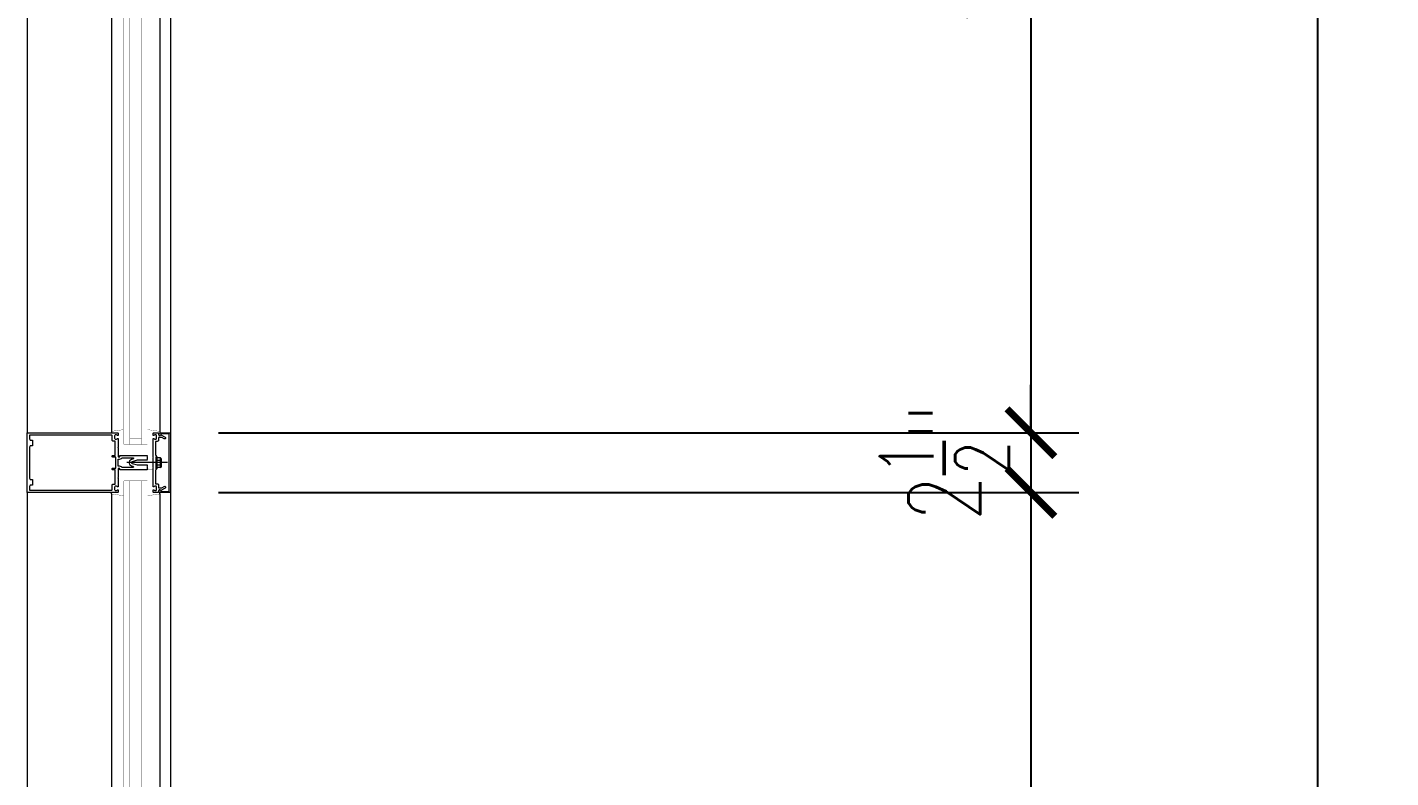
# Model space of a CAD drawing. Header units: inches. Extents: x 3850 to 5846, y -3 to 909.
# Drawn here: x 5740.9 to 5798, y 664.1 to 695.5 of the extents above; entities that cross this region are included whole.
import ezdxf

# ---------------------------------------------------------------- set-up
doc = ezdxf.new("R2010")
doc.units = ezdxf.units.IN
doc.header["$LTSCALE"] = 0.5
doc.header["$MEASUREMENT"] = 0
doc.layers.get('0').update_dxf_attribs({"lineweight": 18})
doc.layers.get('Defpoints').update_dxf_attribs({"color": 140, "lineweight": 18})
for name, color, linetype, lineweight in [('A-Anno-Dims', 211, 'Continuous', 18), ('A-Detl-Fine', 90, 'Continuous', 18), ('A-Detl-Medm', 31, 'Continuous', 25), ('A-Detl-Thin', 150, 'Continuous', 18), ('A-Detl-Wide', 213, 'Continuous', 50)]:
    doc.layers.add(name, color=color, linetype=linetype, lineweight=lineweight)
doc.styles.add('Arch-Dim', font='romans.shx', dxfattribs={"width": 0.75})
doc.dimstyles.new('Aec-Arch-I-96', dxfattribs={"dimscale": 96, "dimtxt": 0.09375, "dimasz": 0.0625, "dimexe": 0.0625, "dimexo": 0.0625, "dimgap": 0.03125, "dimtad": 1, "dimdec": 4, "dimzin": 3, "dimdsep": 46, "dimlunit": 4, "dimtxsty": 'Arch-Dim', "dimblk": 'ARCHTICK', "dimcen": 0.09375, "dimazin": 2, "dimtfac": 0.75, "dimtdec": 4, "dimtix": 1, "dimtmove": 2, "dimatfit": 2, "dimfxl": 1, "dimtolj": 1, "dimtzin": 0, "dimarcsym": 0})

# ---------------------------------------------------------------- blocks, each defined once
blk = doc.blocks.new('_ArchTick')
at = {"color": 0, "linetype": 'ByBlock', "const_width": 0.15}
blk.add_lwpolyline([(-0.5, -0.5), (0.5, 0.5)], dxfattribs=at)
blk = doc.blocks.new('*D239')
at = {"layer": 'A-Anno-Dims', "color": 0, "lineweight": -2, "transparency": 16777216}
for p, q in [((5748.92, 729.004), (5796.92, 729.004)), ((5794.92, 569.004), (5794.92, 729.004)), ((5748.92, 569.004), (5796.92, 569.004))]:
    blk.add_line(p, q, dxfattribs=at)
at = {"layer": 'Defpoints', "color": 0, "transparency": 16777216}
for p in [(5746.92, 729.004), (5794.92, 729.004), (5746.92, 569.004)]:
    blk.add_point(p, dxfattribs=at)
at = {"layer": 'A-Anno-Dims', "color": 0, "lineweight": -2, "transparency": 16777216, "xscale": 2, "yscale": 2, "zscale": 2}
for p, rotation in [((5794.92, 729.004), 90), ((5794.92, 569.004), 270)]:
    blk.add_blockref('_ArchTick', p, dxfattribs=dict(at, rotation=rotation))
at = {"layer": 'A-Anno-Dims', "color": 0, "transparency": 16777216, "insert": (5792.135, 649.004), "char_height": 3, "attachment_point": 5, "rotation": 90, "style": 'Arch-Dim'}
blk.add_mtext('\\A1;13\'-4"', dxfattribs=at)
blk = doc.blocks.new('*D241')
at = {"layer": 'A-Anno-Dims', "color": 0, "lineweight": -2, "transparency": 16777216}
for p, q in [((5748.92, 810.25), (5808.921, 810.25)), ((5806.921, 57), (5806.921, 810.25)), ((5748.92, 57), (5808.921, 57))]:
    blk.add_line(p, q, dxfattribs=at)
at = {"layer": 'Defpoints', "color": 0, "transparency": 16777216}
for p in [(5746.92, 810.25), (5806.921, 810.25), (5746.92, 57)]:
    blk.add_point(p, dxfattribs=at)
at = {"layer": 'A-Anno-Dims', "color": 0, "lineweight": -2, "transparency": 16777216, "xscale": 2, "yscale": 2, "zscale": 2}
for p, rotation in [((5806.921, 810.25), 90), ((5806.921, 57), 270)]:
    blk.add_blockref('_ArchTick', p, dxfattribs=dict(at, rotation=rotation))
at = {"layer": 'A-Anno-Dims', "color": 0, "transparency": 16777216, "insert": (5803.296, 433.625), "char_height": 3, "attachment_point": 5, "rotation": 90, "style": 'Arch-Dim'}
blk.add_mtext('\\A1;62\'-9{\\H0.750000x;\\S1/4;}"', dxfattribs=at)
blk = doc.blocks.new('*D248')
at = {"layer": 'A-Detl-Wide', "color": 0, "lineweight": -2, "transparency": 16777216}
for p, q in [((5748.92, 723), (5784.92, 723)), ((5782.92, 723), (5782.92, 678.503)), ((5748.92, 678.503), (5784.92, 678.503))]:
    blk.add_line(p, q, dxfattribs=at)
at = {"layer": 'Defpoints', "color": 0, "transparency": 16777216}
for p in [(5746.92, 723), (5746.92, 678.503), (5782.92, 678.503)]:
    blk.add_point(p, dxfattribs=at)
at = {"layer": 'A-Detl-Wide', "color": 0, "lineweight": -2, "transparency": 16777216, "xscale": 2, "yscale": 2, "zscale": 2}
for p, rotation in [((5782.92, 723), 90), ((5782.92, 678.503), 270)]:
    blk.add_blockref('_ArchTick', p, dxfattribs=dict(at, rotation=rotation))
at = {"layer": 'A-Detl-Wide', "color": 0, "transparency": 16777216, "insert": (5779.295, 700.751), "char_height": 3, "attachment_point": 5, "rotation": 90, "style": 'Arch-Dim'}
blk.add_mtext('\\A1;3\'-8{\\H0.750000x;\\S1/2;}"', dxfattribs=at)
blk = doc.blocks.new('*D249')
at = {"layer": 'A-Detl-Wide', "color": 0, "lineweight": -2, "transparency": 16777216}
for p, q in [((5782.92, 678.503), (5782.92, 680.503)), ((5748.92, 678.503), (5784.92, 678.503)), ((5782.92, 678.503), (5782.92, 676.003)), ((5748.92, 676.003), (5784.92, 676.003)), ((5782.92, 676.003), (5782.92, 674.003))]:
    blk.add_line(p, q, dxfattribs=at)
at = {"layer": 'Defpoints', "color": 0, "transparency": 16777216}
for p in [(5746.92, 678.503), (5746.92, 676.003), (5782.92, 676.003)]:
    blk.add_point(p, dxfattribs=at)
at = {"layer": 'A-Detl-Wide', "color": 0, "lineweight": -2, "transparency": 16777216, "xscale": 2, "yscale": 2, "zscale": 2}
for p, rotation in [((5782.92, 678.503), 270), ((5782.92, 676.003), 90)]:
    blk.add_blockref('_ArchTick', p, dxfattribs=dict(at, rotation=rotation))
at = {"layer": 'A-Detl-Wide', "color": 0, "transparency": 16777216, "insert": (5779.295, 677.253), "char_height": 3, "attachment_point": 5, "rotation": 90, "style": 'Arch-Dim'}
blk.add_mtext('\\A1;2{\\H0.750000x;\\S1/2;}"', dxfattribs=at)
blk = doc.blocks.new('*D250')
at = {"layer": 'A-Detl-Wide', "color": 0, "lineweight": -2, "transparency": 16777216}
for p, q in [((5748.92, 676.003), (5784.92, 676.003)), ((5782.92, 676.003), (5782.92, 602)), ((5748.92, 602), (5784.92, 602))]:
    blk.add_line(p, q, dxfattribs=at)
at = {"layer": 'Defpoints', "color": 0, "transparency": 16777216}
for p in [(5746.92, 676.003), (5746.92, 602), (5782.92, 602)]:
    blk.add_point(p, dxfattribs=at)
at = {"layer": 'A-Detl-Wide', "color": 0, "lineweight": -2, "transparency": 16777216, "xscale": 2, "yscale": 2, "zscale": 2}
for p, rotation in [((5782.92, 676.003), 90), ((5782.92, 602), 270)]:
    blk.add_blockref('_ArchTick', p, dxfattribs=dict(at, rotation=rotation))
at = {"layer": 'A-Detl-Wide', "color": 0, "transparency": 16777216, "insert": (5780.134, 639.001), "char_height": 3, "attachment_point": 5, "rotation": 90, "style": 'Arch-Dim'}
blk.add_mtext('\\A1;6\'-2"', dxfattribs=at)

msp = doc.modelspace()

# ---------------------------------------------------------------- linework, layer by layer
at = {"layer": 'A-Detl-Fine'}
for p, q in [((5744.43796, 722.94097), (5744.43764, 678.56113)), ((5746.4701, 722.94097), (5746.46978, 678.56113)), ((5744.43764, 678.56113), (5744.43764, 678.50212)), ((5746.46978, 678.56113), (5746.46978, 678.50034)), ((5746.35541, 677.49531), (5746.31541, 677.49531)), ((5746.31541, 676.99531), (5746.31541, 677.49531)), ((5746.35541, 676.99531), (5746.35541, 677.49531)), ((5746.49509, 677.44823), (5746.35541, 677.44823)), ((5746.49509, 677.34678), (5746.35541, 677.34678)), ((5746.49901, 677.05872), (5746.49901, 677.43191)), ((5746.51772, 677.43191), (5746.49901, 677.43191)), ((5746.53001, 677.09313), (5746.53001, 677.39751)), ((5746.78112, 677.25212), (5745.08731, 677.25212)), ((5746.35541, 676.99531), (5746.31541, 676.99531)), ((5746.49509, 677.14386), (5746.35541, 677.14386)), ((5746.49509, 677.0424), (5746.35541, 677.0424)), ((5746.51772, 677.05872), (5746.49901, 677.05872)), ((5744.43764, 675.94311), (5744.43764, 676.00212)), ((5744.43764, 675.94311), (5744.43796, 602.05899)), ((5746.46978, 675.94311), (5746.46978, 676.00391)), ((5746.46978, 675.94311), (5746.4701, 602.05899))]:
    msp.add_line(p, q, dxfattribs=at)
at = {"layer": 'A-Detl-Fine', "const_width": 0.01111}
for points in [[(5744.96535, 678.63591), (5744.43764, 678.56113)], [(5745.94208, 678.63591), (5746.46978, 678.56113)], [(5744.72103, 678.03343), (5744.96535, 678.03343)], [(5746.18639, 678.03343), (5745.94208, 678.03343)], [(5746.18662, 677.55799), (5745.94232, 677.55799)], [(5745.94232, 676.94625), (5746.18662, 676.94625)], [(5744.72103, 676.47082), (5744.96535, 676.47082)], [(5746.18639, 676.47082), (5745.94208, 676.47082)], [(5744.96535, 675.86833), (5744.43764, 675.94311)], [(5745.94208, 675.86833), (5746.46978, 675.94311)]]:
    msp.add_lwpolyline(points, dxfattribs=at)
at = {"layer": 'A-Detl-Fine', "linetype": 'Continuous', "const_width": 0.01111}
for points in [[(5745.94232, 677.55799), (5745.94232, 677.49691)], [(5745.94232, 677.00732), (5745.94232, 676.94625)]]:
    msp.add_lwpolyline(points, dxfattribs=at)
at = {"layer": 'A-Detl-Fine'}
for centre, radius, start, end in [((5746.4757, 677.39751), 0.05431, 290.9107, 69.0893), ((5746.36516, 677.24531), 0.16485, 322.0123, 37.9877), ((5746.4757, 677.09313), 0.05431, 290.9107, 69.0893)]:
    msp.add_arc(centre, radius, start, end, dxfattribs=at)
at = {"layer": 'A-Detl-Medm', "linetype": 'Continuous', "const_width": 0.01111}
for points in [[(5744.9651, 678.01351), (5744.96542, 723.48859)], [(5745.2094, 678.01351), (5745.20971, 723.48859)], [(5745.69832, 723.48859), (5745.69801, 678.01351)], [(5745.94264, 723.48859), (5745.94232, 678.01351)], [(5744.9651, 678.01351), (5745.94232, 678.01351)], [(5745.2094, 678.25781), (5745.69801, 678.25781)], [(5744.9651, 676.49074), (5745.94232, 676.49074)], [(5744.96542, 601.51137), (5744.9651, 676.49074)], [(5745.20971, 601.51137), (5745.2094, 676.49074)], [(5745.2094, 676.24644), (5745.69801, 676.24644)], [(5745.69801, 676.49074), (5745.69832, 601.51137)], [(5745.94232, 676.49074), (5745.94264, 601.51137)]]:
    msp.add_lwpolyline(points, dxfattribs=at)
at = {"layer": 'A-Detl-Thin'}
for p, q in [((5740.91971, 722.99998), (5740.91955, 678.50268)), ((5746.91986, 722.99998), (5746.91955, 678.50212)), ((5740.91923, 676.00212), (5740.91923, 678.50212)), ((5740.91923, 678.50212), (5744.70126, 678.50212)), ((5744.59842, 678.41142), (5744.58089, 678.39389)), ((5744.62307, 678.41808), (5744.59842, 678.41142)), ((5744.63334, 678.41808), (5744.62307, 678.41808)), ((5744.63336, 678.41806), (5744.63334, 678.41808)), ((5744.65629, 678.41504), (5744.63336, 678.41806)), ((5744.67746, 678.40622), (5744.65629, 678.41504)), ((5744.69576, 678.39208), (5744.67746, 678.40622)), ((5744.70126, 678.50212), (5744.70126, 678.50208)), ((5744.70126, 678.50208), (5744.7111, 678.49942)), ((5744.7111, 678.49942), (5744.7181, 678.49242)), ((5744.7181, 678.49242), (5744.72077, 678.48258)), ((5744.72077, 678.48258), (5744.72081, 678.48258)), ((5744.72081, 678.48258), (5744.72081, 678.40245)), ((5746.42702, 678.42394), (5746.42702, 678.44348)), ((5746.42702, 678.44348), (5746.42706, 678.44348)), ((5746.42706, 678.42394), (5746.42702, 678.42394)), ((5746.42706, 678.44348), (5746.43507, 678.47305)), ((5746.43239, 678.40423), (5746.42706, 678.42394)), ((5746.43507, 678.47305), (5746.45609, 678.49407)), ((5746.45609, 678.49407), (5746.48566, 678.50208)), ((5746.48566, 678.50208), (5746.45609, 678.49407)), ((5746.48566, 678.50208), (5746.48566, 678.50212)), ((5746.48566, 678.50212), (5746.91955, 678.50212)), ((5746.48566, 678.50212), (5746.48566, 678.50208)), ((5746.50517, 678.42394), (5746.49983, 678.40422)), ((5746.50519, 678.42394), (5746.50517, 678.42394)), ((5746.86091, 678.45326), (5746.50519, 678.45326)), ((5746.50519, 678.45326), (5746.50519, 678.42394)), ((5746.86091, 676.051), (5746.86091, 678.45326)), ((5746.91955, 678.50212), (5746.91955, 676.00212)), ((5744.44718, 678.40439), (5741.01695, 678.40439)), ((5741.01695, 678.40439), (5741.01695, 678.24804)), ((5741.01695, 678.24804), (5741.01699, 678.24804)), ((5741.01699, 677.90113), (5741.01695, 677.90113)), ((5741.01695, 677.90113), (5741.01695, 676.60313)), ((5741.01699, 678.24804), (5741.02498, 678.21846)), ((5741.02498, 677.93072), (5741.01699, 677.90113)), ((5741.02498, 678.21846), (5741.04601, 678.19742)), ((5741.04601, 677.95175), (5741.02498, 677.93072)), ((5741.04601, 678.19742), (5741.07559, 678.18942)), ((5741.07559, 677.95975), (5741.04601, 677.95175)), ((5741.07559, 678.18942), (5741.07559, 678.18941)), ((5741.07559, 678.18941), (5741.13423, 678.18941)), ((5741.13423, 677.95977), (5741.07559, 677.95977)), ((5741.07559, 677.95977), (5741.07559, 677.95975)), ((5741.13423, 678.18941), (5741.13423, 677.95977)), ((5744.44718, 678.40437), (5744.44718, 678.40439)), ((5744.46198, 678.40038), (5744.44718, 678.40437)), ((5744.47249, 678.38986), (5744.46198, 678.40038)), ((5744.47647, 678.37508), (5744.47249, 678.38986)), ((5744.47649, 678.37508), (5744.47647, 678.37508)), ((5744.47649, 678.17476), (5744.47649, 678.37508)), ((5744.47653, 678.17476), (5744.47649, 678.17476)), ((5744.47919, 678.16491), (5744.47653, 678.17476)), ((5744.48619, 678.15791), (5744.47919, 678.16491)), ((5744.49603, 678.15523), (5744.48619, 678.15791)), ((5744.49603, 678.15521), (5744.49603, 678.15523)), ((5744.59865, 678.15521), (5744.49603, 678.15521)), ((5744.57424, 678.36923), (5744.57422, 678.36923)), ((5744.57422, 678.36923), (5744.57422, 678.28323)), ((5744.57422, 678.28323), (5744.57424, 678.28323)), ((5744.58089, 678.39389), (5744.57424, 678.36923)), ((5744.57424, 678.28323), (5744.58089, 678.25857)), ((5744.58089, 678.25857), (5744.59842, 678.24103)), ((5744.59842, 678.24103), (5744.62307, 678.23437)), ((5744.59865, 677.55799), (5744.59865, 678.15521)), ((5744.62307, 678.23437), (5744.63334, 678.23437)), ((5744.63334, 678.23439), (5744.65624, 678.2374)), ((5744.63334, 678.23437), (5744.63334, 678.23439)), ((5744.65624, 678.2374), (5744.6774, 678.2462)), ((5744.6774, 678.2462), (5744.6957, 678.26031)), ((5744.6957, 678.26031), (5744.69576, 678.26031)), ((5744.70634, 678.38779), (5744.69576, 678.39214)), ((5744.69576, 678.39214), (5744.69576, 678.39208)), ((5744.69576, 678.26031), (5744.70634, 678.26467)), ((5744.72081, 677.90602), (5744.70614, 677.89135)), ((5744.70614, 677.89135), (5744.72081, 677.87671)), ((5744.71633, 678.39191), (5744.70634, 678.38779)), ((5744.70634, 678.26467), (5744.71633, 678.26054)), ((5744.72077, 678.40245), (5744.71633, 678.39191)), ((5744.71633, 678.26054), (5744.72077, 678.25)), ((5744.72081, 678.40245), (5744.72077, 678.40245)), ((5744.72077, 678.25), (5744.72081, 678.25)), ((5744.72081, 678.25), (5744.72081, 677.90602)), ((5744.72081, 677.87671), (5744.72081, 677.50912)), ((5746.44641, 678.39022), (5746.43239, 678.40423)), ((5746.46612, 678.38488), (5746.44641, 678.39022)), ((5746.48582, 678.39021), (5746.46612, 678.38488)), ((5746.49983, 678.40422), (5746.48582, 678.39021)), ((5744.47649, 677.49935), (5744.47649, 677.53844)), ((5744.47649, 677.53844), (5744.47651, 677.53844)), ((5744.47653, 677.49935), (5744.47649, 677.49935)), ((5744.47651, 677.53844), (5744.47918, 677.54829)), ((5744.47919, 677.48951), (5744.47653, 677.49935)), ((5744.47918, 677.54829), (5744.48619, 677.55529)), ((5744.48619, 677.4825), (5744.47919, 677.48951)), ((5744.48619, 677.55529), (5744.49603, 677.55796)), ((5744.49603, 677.47983), (5744.48619, 677.4825)), ((5744.49603, 677.55796), (5744.49603, 677.55799)), ((5744.49603, 677.55799), (5744.59865, 677.55799)), ((5744.49603, 677.47981), (5744.49603, 677.47983)), ((5744.62307, 677.47981), (5744.49603, 677.47981)), ((5744.62307, 677.02442), (5744.62307, 677.47981)), ((5744.72081, 677.50912), (5744.72214, 677.50419)), ((5744.72081, 677.1026), (5744.72081, 677.40163)), ((5744.72081, 677.40163), (5744.7853, 677.40163)), ((5744.72214, 677.50419), (5744.72564, 677.50069)), ((5744.72564, 677.50069), (5744.73057, 677.49935)), ((5744.73057, 677.49935), (5744.7853, 677.49935)), ((5744.78528, 677.40164), (5744.82397, 677.40881)), ((5744.7853, 677.40163), (5744.78528, 677.40164)), ((5744.7853, 677.49937), (5744.79022, 677.50069)), ((5744.7853, 677.49935), (5744.7853, 677.49937)), ((5744.79022, 677.50069), (5744.79372, 677.50419)), ((5744.79372, 677.50419), (5744.79504, 677.50912)), ((5744.79504, 677.50912), (5744.79506, 677.50912)), ((5744.79506, 677.50912), (5744.79506, 677.54821)), ((5744.79506, 677.54821), (5744.79508, 677.54821)), ((5744.79508, 677.54821), (5744.79642, 677.55313)), ((5744.79642, 677.55313), (5744.79992, 677.55663)), ((5744.79992, 677.55663), (5744.80484, 677.55796)), ((5744.80484, 677.55796), (5744.80484, 677.55799)), ((5744.80484, 677.55799), (5745.94232, 677.55799)), ((5744.82397, 677.40881), (5744.85702, 677.42903)), ((5744.85702, 677.42903), (5744.88103, 677.46022)), ((5744.88103, 677.46022), (5744.88104, 677.46026)), ((5744.88104, 677.46026), (5745.33399, 677.46026)), ((5745.19911, 677.3239), (5745.18219, 677.27698)), ((5745.18219, 677.27698), (5745.18219, 677.22726)), ((5745.23294, 677.36247), (5745.19911, 677.3239)), ((5745.28369, 677.38711), (5745.23294, 677.36247)), ((5745.30898, 677.29271), (5745.28128, 677.2692)), ((5745.28128, 677.2692), (5745.28128, 677.23504)), ((5745.34156, 677.40263), (5745.28367, 677.38711)), ((5745.28367, 677.38711), (5745.28369, 677.38711)), ((5745.52211, 677.34983), (5745.30898, 677.29273)), ((5745.30898, 677.29273), (5745.30898, 677.29271)), ((5745.33399, 677.46026), (5745.33399, 677.46024)), ((5745.33399, 677.46024), (5745.35853, 677.44727)), ((5745.36192, 677.42152), (5745.34156, 677.40265)), ((5745.34156, 677.40265), (5745.34156, 677.40263)), ((5745.35853, 677.44727), (5745.36192, 677.42152)), ((5745.94232, 677.34983), (5745.52211, 677.34983)), ((5745.94232, 677.55799), (5745.94232, 677.5189)), ((5745.94232, 677.5189), (5745.95699, 677.50424)), ((5745.95699, 677.50424), (5745.94232, 677.48957)), ((5745.94232, 677.48957), (5745.94232, 677.41825)), ((5745.94232, 677.41825), (5745.95699, 677.40359)), ((5745.95699, 677.40359), (5745.94232, 677.38893)), ((5745.94232, 677.38893), (5745.94232, 677.34983)), ((5744.47649, 676.9658), (5744.47649, 677.00489)), ((5744.47649, 677.00489), (5744.47651, 677.00489)), ((5744.47653, 676.9658), (5744.47649, 676.9658)), ((5744.47651, 677.00489), (5744.47918, 677.01473)), ((5744.47919, 676.95595), (5744.47653, 676.9658)), ((5744.47918, 677.01473), (5744.48619, 677.02173)), ((5744.48619, 676.94895), (5744.47919, 676.95595)), ((5744.48619, 677.02173), (5744.49603, 677.0244)), ((5744.49603, 676.94627), (5744.48619, 676.94895)), ((5744.49603, 677.0244), (5744.49603, 677.02442)), ((5744.49603, 677.02442), (5744.62307, 677.02442)), ((5744.49603, 676.94625), (5744.49603, 676.94627)), ((5744.59865, 676.94625), (5744.49603, 676.94625)), ((5744.59865, 676.34905), (5744.59865, 676.94625)), ((5744.7853, 677.1026), (5744.72081, 677.1026)), ((5744.72214, 677.00003), (5744.72081, 676.99511)), ((5744.72081, 676.99511), (5744.72081, 676.62756)), ((5744.72564, 677.00354), (5744.72214, 677.00003)), ((5744.73057, 677.00487), (5744.72564, 677.00354)), ((5744.7853, 677.00489), (5744.73057, 677.00489)), ((5744.73057, 677.00489), (5744.73057, 677.00487)), ((5744.78533, 677.10258), (5744.7853, 677.1026)), ((5744.7853, 677.00485), (5744.7853, 677.00489)), ((5744.79022, 677.00353), (5744.7853, 677.00485)), ((5744.82403, 677.09538), (5744.78533, 677.10258)), ((5744.79372, 677.00003), (5744.79022, 677.00353)), ((5744.79504, 676.99511), (5744.79372, 677.00003)), ((5744.79506, 676.99511), (5744.79504, 676.99511)), ((5744.79506, 676.95602), (5744.79506, 676.99511)), ((5744.79508, 676.95602), (5744.79506, 676.95602)), ((5744.79642, 676.95109), (5744.79508, 676.95602)), ((5744.79992, 676.94759), (5744.79642, 676.95109)), ((5744.80484, 676.94625), (5744.79992, 676.94759)), ((5745.94232, 676.94625), (5744.80484, 676.94625)), ((5744.85706, 677.07514), (5744.82403, 677.09538)), ((5744.88104, 677.04393), (5744.85706, 677.07514)), ((5745.33399, 677.04396), (5744.88104, 677.04396)), ((5744.88104, 677.04396), (5744.88104, 677.04393)), ((5745.18219, 677.22726), (5745.19911, 677.18034)), ((5745.19911, 677.18034), (5745.23294, 677.14177)), ((5745.23294, 677.14177), (5745.28369, 677.11713)), ((5745.28128, 677.23504), (5745.30898, 677.21153)), ((5745.28369, 677.11713), (5745.28367, 677.11711)), ((5745.28367, 677.11711), (5745.34156, 677.10161)), ((5745.30898, 677.21153), (5745.30898, 677.21152)), ((5745.30898, 677.21152), (5745.52211, 677.15439)), ((5745.35853, 677.05696), (5745.33399, 677.044)), ((5745.33399, 677.044), (5745.33399, 677.04396)), ((5745.34156, 677.10161), (5745.34158, 677.10159)), ((5745.34158, 677.10159), (5745.36193, 677.08271)), ((5745.36193, 677.08271), (5745.35853, 677.05696)), ((5745.52211, 677.15439), (5745.94232, 677.15439)), ((5745.94232, 677.15439), (5745.94232, 677.1153)), ((5745.94232, 677.1153), (5745.95699, 677.10065)), ((5745.95699, 677.10065), (5745.94232, 677.08599)), ((5745.94232, 677.08599), (5745.94232, 677.01465)), ((5745.94232, 677.01465), (5745.95699, 676.99999)), ((5745.95699, 676.99999), (5745.94232, 676.98534)), ((5745.94232, 676.98534), (5745.94232, 676.94625)), ((5741.01695, 676.60313), (5741.01699, 676.60313)), ((5741.01699, 676.2562), (5741.01695, 676.2562)), ((5741.01695, 676.2562), (5741.01695, 676.09986)), ((5741.01699, 676.60313), (5741.02498, 676.57355)), ((5741.02498, 676.28578), (5741.01699, 676.2562)), ((5741.02498, 676.57355), (5741.04601, 676.55251)), ((5741.04601, 676.30682), (5741.02498, 676.28578)), ((5741.04601, 676.55251), (5741.07559, 676.54451)), ((5741.07559, 676.31482), (5741.04601, 676.30682)), ((5741.07559, 676.54451), (5741.07559, 676.54449)), ((5741.07559, 676.54449), (5741.13423, 676.54449)), ((5741.13423, 676.31484), (5741.07559, 676.31484)), ((5741.07559, 676.31484), (5741.07559, 676.31482)), ((5741.13423, 676.54449), (5741.13423, 676.31484)), ((5744.47248, 676.11437), (5744.47647, 676.12916)), ((5744.47647, 676.12916), (5744.47649, 676.12916)), ((5744.47649, 676.12916), (5744.47649, 676.3295)), ((5744.47649, 676.3295), (5744.47651, 676.3295)), ((5744.47651, 676.3295), (5744.47918, 676.33935)), ((5744.47918, 676.33935), (5744.48619, 676.34635)), ((5744.48619, 676.34635), (5744.49603, 676.34901)), ((5744.49603, 676.34901), (5744.49603, 676.34905)), ((5744.49603, 676.34905), (5744.59865, 676.34905)), ((5744.57424, 676.22102), (5744.57422, 676.22102)), ((5744.57422, 676.22102), (5744.57422, 676.13504)), ((5744.57422, 676.13504), (5744.57424, 676.13504)), ((5744.58089, 676.24568), (5744.57424, 676.22102)), ((5744.57424, 676.13504), (5744.58089, 676.11038)), ((5744.59842, 676.26321), (5744.58089, 676.24568)), ((5744.62307, 676.26987), (5744.59842, 676.26321)), ((5744.63334, 676.26989), (5744.62307, 676.26989)), ((5744.62307, 676.26989), (5744.62307, 676.26987)), ((5744.63336, 676.26987), (5744.63334, 676.26989)), ((5744.65629, 676.26685), (5744.63336, 676.26987)), ((5744.67746, 676.25803), (5744.65629, 676.26685)), ((5744.69576, 676.24389), (5744.67746, 676.25803)), ((5744.70634, 676.2396), (5744.69576, 676.24395)), ((5744.69576, 676.24395), (5744.69576, 676.24389)), ((5744.72081, 676.62756), (5744.70614, 676.61289)), ((5744.70614, 676.61289), (5744.72081, 676.59823)), ((5744.71633, 676.24372), (5744.70634, 676.2396)), ((5744.72077, 676.25426), (5744.71633, 676.24372)), ((5744.72081, 676.25426), (5744.72077, 676.25426)), ((5744.72081, 676.59823), (5744.72081, 676.25426)), ((5744.70126, 676.00212), (5740.91923, 676.00212)), ((5740.91923, 676.00212), (5740.91969, 602.00027)), ((5741.01695, 676.09986), (5744.44718, 676.09986)), ((5744.44718, 676.09987), (5744.46197, 676.10386)), ((5744.44718, 676.09986), (5744.44718, 676.09987)), ((5744.46197, 676.10386), (5744.47248, 676.11437)), ((5744.58089, 676.11038), (5744.59842, 676.09285)), ((5744.59842, 676.09285), (5744.62307, 676.08618)), ((5744.62307, 676.08618), (5744.63334, 676.08618)), ((5744.63334, 676.0862), (5744.65624, 676.08921)), ((5744.63334, 676.08618), (5744.63334, 676.0862)), ((5744.65624, 676.08921), (5744.6774, 676.09801)), ((5744.6774, 676.09801), (5744.6957, 676.11212)), ((5744.6957, 676.11212), (5744.69576, 676.11211)), ((5744.69576, 676.11211), (5744.70634, 676.11646)), ((5744.7111, 676.00483), (5744.70126, 676.00216)), ((5744.70126, 676.00216), (5744.70126, 676.00212)), ((5744.70634, 676.11646), (5744.71633, 676.11234)), ((5744.7181, 676.01182), (5744.7111, 676.00483)), ((5744.71633, 676.11234), (5744.72077, 676.1018)), ((5744.72077, 676.02167), (5744.7181, 676.01182)), ((5744.72077, 676.1018), (5744.72081, 676.1018)), ((5744.72081, 676.02167), (5744.72077, 676.02167)), ((5744.72081, 676.1018), (5744.72081, 676.02167)), ((5746.42702, 676.06076), (5746.42702, 676.08031)), ((5746.42702, 676.08031), (5746.42706, 676.08031)), ((5746.42704, 676.06076), (5746.42702, 676.06076)), ((5746.43507, 676.03119), (5746.42704, 676.06076)), ((5746.42706, 676.08031), (5746.43239, 676.10002)), ((5746.43239, 676.10002), (5746.44641, 676.11403)), ((5746.45609, 676.01017), (5746.43507, 676.03119)), ((5746.44641, 676.11403), (5746.46612, 676.11936)), ((5746.48566, 676.00216), (5746.45609, 676.01017)), ((5746.46612, 676.11936), (5746.48583, 676.11402)), ((5746.48566, 676.00212), (5746.48566, 676.00216)), ((5746.91955, 676.00212), (5746.48566, 676.00212)), ((5746.48583, 676.11402), (5746.49984, 676.10001)), ((5746.49984, 676.10001), (5746.50517, 676.08031)), ((5746.50517, 676.08031), (5746.50519, 676.08031)), ((5746.50519, 676.08031), (5746.50519, 676.051)), ((5746.50519, 676.051), (5746.86091, 676.051)), ((5746.91955, 676.00212), (5746.91986, 601.99998))]:
    msp.add_line(p, q, dxfattribs=at)
msp.add_lwpolyline([(5746.65177, 676.25691), (5746.65179, 676.25689), (5746.67154, 676.26212), (5746.69067, 676.25699), (5746.70516, 676.24259), (5746.71038, 676.22284), (5746.70525, 676.20371), (5746.69085, 676.18923), (5746.69087, 676.18921), (5746.51241, 676.08618), (5746.51239, 676.08614), (5746.47988, 676.11769), (5746.438, 676.11082), (5746.41728, 676.07054), (5746.41724, 676.07054), (5746.41724, 676.03145), (5746.41722, 676.03145), (5746.41322, 676.01667), (5746.40271, 676.00616), (5746.38793, 676.00216), (5746.38793, 676.00212), (5746.20616, 676.00212), (5746.20616, 676.00216), (5746.19632, 676.00483), (5746.18932, 676.01182), (5746.18666, 676.02167), (5746.18662, 676.02167), (5746.18662, 676.1018), (5746.18664, 676.1018), (5746.19109, 676.11234), (5746.20108, 676.11646), (5746.21166, 676.11211), (5746.2117, 676.11216), (5746.22999, 676.09804), (5746.25115, 676.08923), (5746.27408, 676.0862), (5746.27408, 676.08618), (5746.28435, 676.08618), (5746.28435, 676.0862), (5746.30899, 676.09285), (5746.32652, 676.11037), (5746.33318, 676.13504), (5746.3332, 676.13504), (5746.3332, 676.22102), (5746.33318, 676.22102), (5746.32654, 676.24566), (5746.30901, 676.26319), (5746.28435, 676.26986), (5746.28435, 676.26989), (5746.27408, 676.26989), (5746.27408, 676.26987), (5746.25117, 676.26685), (5746.23, 676.25805), (5746.2117, 676.24391), (5746.21166, 676.24395), (5746.20108, 676.2396), (5746.19109, 676.24372), (5746.18666, 676.25426), (5746.18662, 676.25426), (5746.18662, 677.03224), (5746.17197, 677.0469), (5746.18662, 677.06156), (5746.18662, 677.44268), (5746.17197, 677.45733), (5746.18662, 677.47199), (5746.18662, 678.25), (5746.18664, 678.25), (5746.19109, 678.26054), (5746.20108, 678.26467), (5746.21166, 678.26031), (5746.2117, 678.26035), (5746.22999, 678.24622), (5746.25115, 678.23742), (5746.27408, 678.23439), (5746.27408, 678.23437), (5746.28435, 678.23437), (5746.28435, 678.23439), (5746.30899, 678.24103), (5746.32652, 678.25856), (5746.33318, 678.28323), (5746.3332, 678.28323), (5746.3332, 678.36923), (5746.33318, 678.36923), (5746.32654, 678.39387), (5746.30901, 678.4114), (5746.28435, 678.41806), (5746.28435, 678.41808), (5746.27408, 678.41808), (5746.27408, 678.41806), (5746.25117, 678.41504), (5746.23, 678.40624), (5746.2117, 678.3921), (5746.21166, 678.39214), (5746.20108, 678.38779), (5746.19109, 678.39191), (5746.18666, 678.40245), (5746.18662, 678.40245), (5746.18662, 678.48258), (5746.18666, 678.48258), (5746.18932, 678.49242), (5746.19632, 678.49942), (5746.20616, 678.50208), (5746.20616, 678.50212), (5746.38793, 678.50212), (5746.38793, 678.5021), (5746.40272, 678.4981), (5746.41323, 678.48759), (5746.41722, 678.47281), (5746.41724, 678.47281), (5746.41724, 678.43372), (5746.41728, 678.43372), (5746.43799, 678.39345), (5746.47986, 678.38656), (5746.51239, 678.41808), (5746.51241, 678.41808), (5746.69087, 678.31504), (5746.69087, 678.315), (5746.70526, 678.30052), (5746.71038, 678.28139), (5746.70514, 678.26166), (5746.69066, 678.24725), (5746.67153, 678.24212), (5746.65179, 678.24735), (5746.65177, 678.24733), (5746.549, 678.30668), (5746.41724, 678.30668), (5746.41724, 678.19528), (5746.41722, 678.19526), (5746.40921, 678.1657), (5746.38819, 678.14468), (5746.35863, 678.13668), (5746.35863, 678.13664), (5746.28435, 678.13664), (5746.28435, 677.56972), (5746.30877, 677.54527), (5746.30877, 677.26677), (5746.29411, 677.25212), (5746.30877, 677.23746), (5746.30877, 676.95895), (5746.28435, 676.93452), (5746.28435, 676.36761), (5746.35863, 676.36761), (5746.35863, 676.36759), (5746.38821, 676.35957), (5746.40923, 676.33854), (5746.41722, 676.30897), (5746.41724, 676.30898), (5746.41724, 676.19758), (5746.549, 676.19758)], close=True, dxfattribs=at)

# ---------------------------------------------------------------- dimensions: what is measured, and where the dimension line sits
at = {"layer": 'A-Anno-Dims'}
for base, p1, p2, picture, middle in [((5806.92053, 810.24998), (5746.91997, 57.00008), (5746.91997, 810.24998), '*D241', (5803.29553, 433.62503)), ((5794.92031, 729.00438), (5746.91997, 569.00438), (5746.91997, 729.00438), '*D239', (5792.13459, 649.00438))]:
    dim = msp.add_linear_dim(base=base, p1=p1, p2=p2, angle=90, dimstyle='Aec-Arch-I-96', override={"dimscale": 32}, dxfattribs=at)
    dim.commit()
    dim.dimension.update_dxf_attribs({"geometry": picture, "text_midpoint": middle})
at = {"layer": 'A-Detl-Wide'}
for base, p1, p2, picture, middle in [((5782.92008, 678.50268), (5746.91986, 722.99998), (5746.91986, 678.50268), '*D248', (5779.29508, 700.75133)), ((5782.92008, 676.00268), (5746.91986, 678.50268), (5746.91986, 676.00268), '*D249', (5779.29508, 677.25268)), ((5782.92008, 601.99998), (5746.91986, 676.00268), (5746.91986, 601.99998), '*D250', (5780.13437, 639.00133))]:
    dim = msp.add_linear_dim(base=base, p1=p1, p2=p2, angle=90, dimstyle='Aec-Arch-I-96', override={"dimscale": 32}, dxfattribs=at)
    dim.commit()
    dim.dimension.update_dxf_attribs({"geometry": picture, "text_midpoint": middle})

doc.saveas('drawing.dxf')
